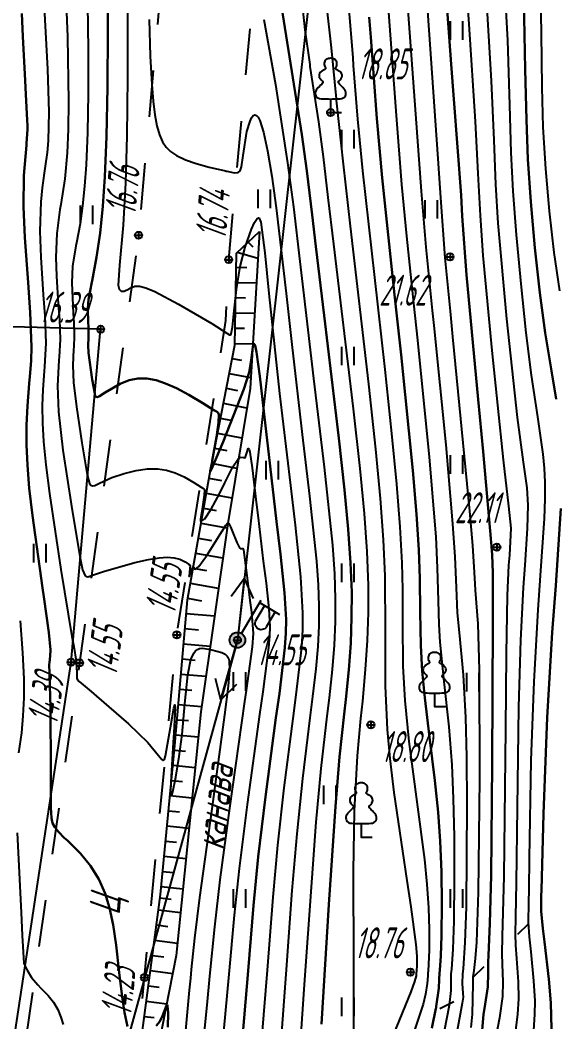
# Model space of a CAD drawing. Extents: x 1233805 to 1234355, y 654698 to 655114.
# Drawn here: x 1234217.05 to 1234234.34, y 654775.97 to 654808.29 of the extents above; entities that cross this region are included whole.
import ezdxf

# ---------------------------------------------------------------- set-up
doc = ezdxf.new("R2010")
doc.units = 0
doc.linetypes.add('ИИDash_05_15', pattern=[2, 0.5, -1.5])
doc.linetypes.add('ИИDash_15_15', pattern=[3, 1.5, -1.5])
for name, color, linetype, lineweight in [('ИИ_ГИДРОГРАФИЯ', 3, 'Continuous', 25), ('ИИ_ГОРИЗОНТАЛИ_ОСН', 32, 'Continuous', 25), ('ИИ_ГОРИЗОНТАЛИ_УТОЛЩ', 32, 'Continuous', 30), ('ИИ_ДОРОГИ_АД', 7, 'Continuous', 25), ('ИИ_ЛЭП_НН', 250, 'Continuous', 25), ('ИИ_ОГРАДЫ', 7, 'Continuous', 25), ('ИИ_ОТКОС', 7, 'Continuous', 25), ('ИИ_ОТМЕТКИ', 7, 'Continuous', 25), ('ИИ_УГОДЬЯ', 7, 'Continuous', 25)]:
    doc.layers.add(name, color=color, linetype=linetype, lineweight=lineweight)
doc.styles.add('VNIPISIMPLEXCUR', font='simplex.shx', dxfattribs={"width": 0.8, "oblique": 15})
doc.styles.add('ГОСТ 2.304 КУРСИВ', font='cs_gost2304.shx', dxfattribs={"oblique": 15})
doc.linetypes.add('ИИ054741_6', pattern='A,2,-0.5,[35,3dservice.shx,S=1,R=0,X=0,Y=0],-0.5,2', length=5)

# ---------------------------------------------------------------- blocks, each defined once
blk = doc.blocks.new('ИИ05401')
at = {"color": 0, "linetype": 'Continuous', "lineweight": 25}
for points in [[(-0.4, 1.2), (-0.4, 0)], [(0.4, 1.2), (0.4, 0)]]:
    blk.add_lwpolyline(points, dxfattribs=at)
blk = doc.blocks.new('ИИ053881')
at = {"color": 0, "linetype": 'Continuous', "lineweight": 25}
blk.add_lwpolyline([(0, 0.875), (0.129, 0.876), (0.342, 0.878), (0.479, 0.882), (0.614, 0.891), (0.726, 0.907), (0.816, 0.94), (0.906, 1), (0.956, 1.071), (0.983, 1.151), (0.991, 1.231), (0.986, 1.295), (0.963, 1.379), (0.932, 1.445), (0.884, 1.516), (0.798, 1.61), (0.719, 1.692), (0.646, 1.766), (0.575, 1.842), (0.536, 1.889), (0.511, 1.929), (0.501, 1.967), (0.504, 1.992), (0.518, 2.017), (0.545, 2.049), (0.608, 2.115), (0.679, 2.198), (0.732, 2.29), (0.745, 2.372), (0.736, 2.444), (0.709, 2.515), (0.672, 2.575), (0.633, 2.617), (0.596, 2.646), (0.548, 2.678), (0.495, 2.709), (0.408, 2.76), (0.363, 2.789), (0.336, 2.812), (0.324, 2.831), (0.321, 2.846), (0.325, 2.865), (0.335, 2.89), (0.353, 2.928), (0.372, 2.968), (0.4, 3.034), (0.413, 3.103), (0.412, 3.19), (0.398, 3.247), (0.363, 3.319), (0.32, 3.377), (0.284, 3.414), (0.246, 3.444), (0.181, 3.476), (0.125, 3.489), (0.07, 3.496), (0, 3.5), (-0.07, 3.496), (-0.125, 3.489), (-0.181, 3.476), (-0.246, 3.444), (-0.284, 3.414), (-0.32, 3.377), (-0.363, 3.319), (-0.398, 3.247), (-0.412, 3.19), (-0.413, 3.103), (-0.4, 3.034), (-0.372, 2.968), (-0.353, 2.928), (-0.335, 2.89), (-0.325, 2.865), (-0.321, 2.846), (-0.324, 2.831), (-0.336, 2.812), (-0.363, 2.789), (-0.408, 2.76), (-0.495, 2.709), (-0.548, 2.678), (-0.596, 2.646), (-0.633, 2.617), (-0.672, 2.575), (-0.709, 2.515), (-0.736, 2.444), (-0.745, 2.372), (-0.732, 2.29), (-0.679, 2.198), (-0.608, 2.115), (-0.545, 2.049), (-0.518, 2.017), (-0.504, 1.992), (-0.501, 1.967), (-0.511, 1.929), (-0.536, 1.889), (-0.575, 1.842), (-0.646, 1.766), (-0.719, 1.692), (-0.798, 1.61), (-0.884, 1.516), (-0.932, 1.445), (-0.963, 1.379), (-0.986, 1.295), (-0.991, 1.231), (-0.983, 1.151), (-0.956, 1.071), (-0.906, 1), (-0.816, 0.94), (-0.726, 0.907), (-0.614, 0.891), (-0.479, 0.882), (-0.342, 0.878), (-0.129, 0.876)], close=True, dxfattribs=at)
blk.add_lwpolyline([(0, 0.875), (0, 0), (0.7, 0)], dxfattribs=at)
blk = doc.blocks.new('ИИ0511013')
at = {"linetype": 'Continuous', "lineweight": 25}
h = blk.add_hatch(color=0, dxfattribs=at)
edge = h.paths.add_edge_path()
edge.add_arc((0, 0), 0.5, 0, 360)
at = {"color": 0, "linetype": 'Continuous', "lineweight": 25, "flags": 128}
for points in [[(0, 0.5), (0, 3)], [(0, 2.806), (1.5, 2.806)], [(1.184, 2.806), (1.184, 1.706), (1.174, 1.617), (1.144, 1.532), (1.096, 1.456), (1.033, 1.393), (0.957, 1.345), (0.873, 1.316), (0.784, 1.306), (0.695, 1.316), (0.61, 1.345), (0.534, 1.393), (0.471, 1.456), (0.423, 1.532), (0.394, 1.617), (0.384, 1.706), (0.384, 2.806)]]:
    blk.add_lwpolyline(points, dxfattribs=at)
at = {"color": 0, "linetype": 'Continuous', "lineweight": 25}
blk.add_circle((0, 0), 0.5, dxfattribs=at)
blk = doc.blocks.new('ИИ051144')
at = {"color": 0, "linetype": 'Continuous', "lineweight": 25, "flags": 128}
for points in [[(2.775, 0.707), (4, 0), (2.775, -0.707)], [(4, 0), (0, 0)]]:
    blk.add_lwpolyline(points, dxfattribs=at)
blk = doc.blocks.new('PICKET')
at = {"color": 0, "linetype": 'Continuous', "lineweight": 25}
for p, q in [((-0.23, 0), (0.23, 0)), ((0, 0.23), (0, -0.23))]:
    blk.add_line(p, q, dxfattribs=at)
blk.add_circle((0, 0), 0.23, dxfattribs=at)
at = {"color": 0, "linetype": 'Continuous', "style": 'VNIPISIMPLEXCUR', "oblique": 15, "width": 0.8}
blk.add_attdef('OTMETKA', (1.25, 0.3), '', height=2, dxfattribs=at)
at = {"color": 8, "linetype": 'Continuous', "style": 'VNIPISIMPLEXCUR', "oblique": 15, "width": 0.8, "flags": 1}
blk.add_attdef('NOMER', (1.25, -2.7), '', height=2, dxfattribs=at)

msp = doc.modelspace()

# ---------------------------------------------------------------- linework, layer by layer
at = {"layer": 'ИИ_ГИДРОГРАФИЯ', "elevation": 16.409, "flags": 128}
msp.add_lwpolyline([(1234224.771, 654801.469), (1234224.475, 654796.402), (1234223.755, 654792.048), (1234222.88, 654785.972), (1234222.088, 654778.106), (1234220.501, 654770.053), (1234218.867, 654765.5)], dxfattribs=at)
at = {"layer": 'ИИ_ГОРИЗОНТАЛИ_ОСН', "flags": 128}
for points, elevation in [([(1234231.207, 654812.76), (1234231.531, 654808.157), (1234231.732, 654805.017), (1234231.819, 654803.342), (1234231.891, 654801.986), (1234231.986, 654800.701), (1234232.272, 654797.63), (1234232.639, 654794.102), (1234232.815, 654792.606), (1234232.884, 654791.898), (1234232.839, 654791.026), (1234232.814, 654790.704), (1234232.77, 654789.727), (1234232.738, 654787.846), (1234232.713, 654785.424), (1234232.657, 654780.656), (1234232.604, 654778.732), (1234232.592, 654778.168), (1234232.608, 654777.834), (1234232.63, 654777.26), (1234232.612, 654776.785), (1234232.521, 654776.095), (1234232.343, 654775.206)], 22.5), ([(1234217.687, 654811.293), (1234217.932, 654806.712), (1234217.974, 654805.319), (1234217.959, 654804.399), (1234217.926, 654804.018), (1234217.861, 654803.582), (1234217.824, 654803.352), (1234217.758, 654802.882), (1234217.716, 654802.43), (1234217.688, 654801.477), (1234217.719, 654800.64), (1234217.8, 654799.425), (1234217.847, 654798.744), (1234217.879, 654797.869), (1234217.84, 654797.111), (1234217.826, 654796.96), (1234217.779, 654796.37), (1234217.761, 654795.846), (1234217.77, 654795.288), (1234217.805, 654794.693), (1234217.879, 654793.938), (1234217.995, 654793.016), (1234218.366, 654790.567), (1234218.724, 654788.398), (1234218.782, 654788.078), (1234218.86, 654787.602), (1234218.88, 654787.215), (1234218.879, 654787.147), (1234218.879, 654787.063), (1234218.895, 654787.026), (1234218.962, 654786.956), (1234219.341, 654786.625), (1234219.52, 654786.474), (1234220.551, 654785.587), (1234221.177, 654784.983), (1234221.521, 654784.563), (1234221.619, 654784.439), (1234221.67, 654784.404), (1234221.706, 654784.437), (1234221.741, 654784.552), (1234221.905, 654785.47), (1234222.011, 654786.087), (1234222.042, 654786.193), (1234222.052, 654786.105), (1234222.009, 654785.291), (1234221.988, 654784.981), (1234221.91, 654783.704), (1234221.904, 654783.389), (1234221.919, 654783.261), (1234221.943, 654783.282), (1234221.979, 654783.394), (1234222.076, 654783.862), (1234222.184, 654784.533), (1234222.276, 654785.244), (1234222.371, 654786.231), (1234222.465, 654787.163), (1234222.561, 654787.659), (1234222.652, 654787.867), (1234222.708, 654787.938), (1234222.771, 654787.988), (1234222.842, 654788.017), (1234222.922, 654788.027), (1234223.145, 654787.997), (1234223.165, 654787.992), (1234223.235, 654787.977), (1234223.563, 654787.89), (1234223.664, 654787.836), (1234223.736, 654787.77), (1234223.776, 654787.701), (1234223.8, 654787.613), (1234223.807, 654787.324), (1234223.761, 654786.798), (1234223.646, 654785.872), (1234223.234, 654782.84), (1234222.845, 654779.983), (1234222.68, 654778.671), (1234222.574, 654777.653), (1234222.547, 654777.374), (1234222.508, 654776.992), (1234222.273, 654774.382)], 14.5), ([(1234220.514, 654810.87), (1234220.517, 654806.438), (1234220.491, 654804.548), (1234220.448, 654803.044), (1234220.375, 654801.674), (1234220.262, 654800.384), (1234220.217, 654799.742), (1234220.245, 654799.605), (1234220.308, 654799.541), (1234220.407, 654799.547), (1234220.565, 654799.624), (1234220.605, 654799.646), (1234220.754, 654799.707), (1234220.907, 654799.71), (1234221.112, 654799.654), (1234221.394, 654799.533), (1234222.161, 654799.125), (1234223.233, 654798.497), (1234223.727, 654798.188), (1234223.803, 654798.141), (1234223.837, 654798.136), (1234223.862, 654798.169), (1234223.906, 654798.381), (1234223.951, 654798.811), (1234224.036, 654799.595), (1234224.155, 654800.337), (1234224.309, 654800.97), (1234224.515, 654801.549), (1234224.618, 654801.764), (1234224.703, 654801.89), (1234224.739, 654801.915), (1234224.769, 654801.904), (1234224.819, 654801.769), (1234224.945, 654800.786), (1234225.082, 654799.473), (1234225.426, 654796.24), (1234225.772, 654793.278), (1234225.925, 654791.997), (1234226.1, 654790.324), (1234226.163, 654789.17), (1234226.158, 654788.622), (1234226.126, 654788.054), (1234225.953, 654786.517), (1234225.851, 654785.756), (1234225.561, 654783.516), (1234225.356, 654781.668), (1234225.205, 654779.997), (1234225.02, 654777.632), (1234224.856, 654775.535)], 16.5), ([(1234227.49, 654810.713), (1234227.785, 654807.069), (1234227.803, 654806.83), (1234227.939, 654805.095), (1234228.102, 654803.426), (1234228.486, 654799.982), (1234228.82, 654797.018), (1234229.04, 654794.952), (1234229.197, 654793.316), (1234229.306, 654791.937), (1234229.369, 654790.781), (1234229.391, 654789.921), (1234229.395, 654788.844), (1234229.406, 654787.447), (1234229.463, 654786.34), (1234229.598, 654785.01), (1234229.853, 654783.07), (1234230.097, 654781.21), (1234230.177, 654780.407), (1234230.23, 654779.653), (1234230.254, 654778.954), (1234230.251, 654778.284), (1234230.215, 654777.608), (1234230.209, 654777.551), (1234230.204, 654777.451), (1234230.186, 654777.211), (1234230.13, 654776.866), (1234230.052, 654776.538), (1234229.938, 654776.187), (1234229.788, 654775.735)], 19.5), ([(1234232.629, 654810.353), (1234232.778, 654807.639), (1234232.845, 654805.542), (1234232.89, 654804.02), (1234232.954, 654802.771), (1234233.059, 654801.366), (1234233.204, 654799.785), (1234233.374, 654798.203), (1234233.546, 654796.831), (1234233.748, 654795.487), (1234233.921, 654794.286), (1234233.962, 654793.829), (1234233.982, 654793.378), (1234233.981, 654792.843), (1234233.958, 654792.209), (1234233.835, 654790.373), (1234233.753, 654789.258), (1234233.624, 654786.954), (1234233.536, 654784.406), (1234233.479, 654781.241), (1234233.464, 654780.245), (1234233.455, 654779.805), (1234233.448, 654779.19), (1234233.478, 654778.71), (1234233.527, 654778.228), (1234233.619, 654777.287), (1234233.657, 654776.649), (1234233.654, 654776.204), (1234233.619, 654775.703)], 23.5), ([(1234226.016, 654810.101), (1234226.237, 654807.976), (1234226.395, 654806.857), (1234226.405, 654806.797), (1234226.684, 654805.008), (1234226.826, 654803.876), (1234226.981, 654802.568), (1234227.164, 654801.066), (1234227.801, 654795.744), (1234228.014, 654793.825), (1234228.152, 654792.373), (1234228.239, 654791.141), (1234228.279, 654790.058), (1234228.279, 654789.179), (1234228.249, 654788.269), (1234228.19, 654787.335), (1234228.098, 654786.32), (1234228.039, 654785.756), (1234227.93, 654784.554), (1234227.835, 654782.782), (1234227.793, 654780.833), (1234227.804, 654777.914), (1234227.813, 654775.544)], 18.5), ([(1234230.074, 654810.288), (1234230.539, 654803.669), (1234230.618, 654802.552), (1234230.76, 654800.625), (1234230.923, 654798.904), (1234231.007, 654798.067), (1234231.555, 654792.452), (1234231.646, 654791.336), (1234231.698, 654790.473), (1234231.72, 654790.103), (1234231.74, 654789.901), (1234231.821, 654788.813), (1234231.866, 654787.312), (1234231.88, 654783.818), (1234231.837, 654780.151), (1234231.778, 654778.545), (1234231.739, 654778.016), (1234231.691, 654777.631), (1234231.689, 654777.622), (1234231.663, 654777.422), (1234231.66, 654777.238), (1234231.661, 654777.191), (1234231.64, 654776.216), (1234231.594, 654775.783)], 21.5), ([(1234233.825, 654810.26), (1234233.861, 654807.868), (1234233.882, 654806.127), (1234233.921, 654804.841), (1234234, 654803.489), (1234234.118, 654802.125), (1234234.27, 654800.798), (1234234.452, 654799.56)], 24.5), ([(1234218.503, 654809.61), (1234218.578, 654807.752), (1234218.61, 654805.66), (1234218.598, 654804.761), (1234218.569, 654804.009), (1234218.497, 654803.166), (1234218.368, 654802.346), (1234218.338, 654802.179), (1234218.231, 654801.404), (1234218.204, 654800.646), (1234218.225, 654800.026), (1234218.283, 654799.128), (1234218.317, 654798.631), (1234218.339, 654797.986), (1234218.312, 654797.426), (1234218.302, 654797.317), (1234218.256, 654796.496), (1234218.29, 654795.647), (1234218.431, 654794.413), (1234218.705, 654792.61), (1234218.977, 654790.986), (1234219.069, 654790.557), (1234219.15, 654790.363), (1234219.186, 654790.335), (1234219.234, 654790.331), (1234219.453, 654790.399), (1234219.74, 654790.499), (1234220.753, 654790.792), (1234221.19, 654790.89), (1234221.54, 654790.945), (1234221.799, 654790.961), (1234222.022, 654790.944), (1234222.208, 654790.896), (1234222.372, 654790.814), (1234222.488, 654790.74), (1234222.511, 654790.726), (1234222.513, 654790.725), (1234222.534, 654790.694), (1234222.533, 654790.611), (1234222.515, 654790.483), (1234222.504, 654790.338), (1234222.55, 654790.454), (1234222.634, 654790.653), (1234222.653, 654790.629), (1234222.678, 654790.583), (1234222.713, 654790.573), (1234222.822, 654790.657), (1234223.102, 654791.047), (1234223.562, 654791.789), (1234223.571, 654791.804), (1234223.689, 654791.993), (1234223.746, 654792.056), (1234223.788, 654792.044), (1234223.838, 654791.943), (1234223.901, 654791.785), (1234224.046, 654791.432), (1234224.134, 654791.262), (1234224.174, 654791.227), (1234224.212, 654791.241), (1234224.236, 654791.246), (1234224.255, 654791.194), (1234224.356, 654790.452), (1234224.387, 654790.198), (1234224.469, 654789.559), (1234224.517, 654789.187), (1234224.576, 654788.504), (1234224.54, 654788.069), (1234224.344, 654786.665), (1234224.293, 654786.307), (1234223.806, 654782.866), (1234223.497, 654780.55), (1234223.321, 654779.039), (1234223.166, 654777.442), (1234223.08, 654776.505), (1234222.875, 654774.473)], 15), ([(1234232.081, 654809.234), (1234232.255, 654806.328), (1234232.334, 654804.412), (1234232.392, 654802.985), (1234232.47, 654801.736), (1234232.743, 654798.654), (1234233.092, 654795.467), (1234233.288, 654794.025), (1234233.397, 654793.203), (1234233.433, 654792.638), (1234233.417, 654791.883), (1234233.337, 654790.7), (1234233.284, 654789.981), (1234233.194, 654788.288), (1234233.137, 654786.126), (1234233.093, 654782.89), (1234233.06, 654780.45), (1234233.035, 654779.356), (1234233.024, 654778.8), (1234233.035, 654778.439), (1234233.07, 654778.013), (1234233.125, 654777.265), (1234233.136, 654776.716), (1234233.105, 654776.221), (1234233.026, 654775.608)], 23), ([(1234219.223, 654808.791), (1234219.244, 654807.339), (1234219.243, 654805.92), (1234219.222, 654804.661), (1234219.18, 654803.619), (1234219.131, 654802.93), (1234219.066, 654802.298), (1234218.984, 654801.723), (1234218.872, 654801.11), (1234218.852, 654801.006), (1234218.746, 654800.352), (1234218.719, 654799.814), (1234218.766, 654798.83), (1234218.786, 654798.519), (1234218.8, 654798.103), (1234218.783, 654797.742), (1234218.777, 654797.673), (1234218.751, 654797.147), (1234218.775, 654796.602), (1234218.866, 654795.809), (1234219.043, 654794.654), (1234219.218, 654793.614), (1234219.288, 654793.341), (1234219.33, 654793.281), (1234219.383, 654793.259), (1234219.461, 654793.275), (1234219.608, 654793.345), (1234220.009, 654793.53), (1234220.405, 654793.665), (1234220.801, 654793.761), (1234221.165, 654793.809), (1234221.491, 654793.808), (1234221.77, 654793.765), (1234222.055, 654793.679), (1234222.346, 654793.551), (1234222.659, 654793.375), (1234222.898, 654793.225), (1234222.949, 654793.193), (1234222.953, 654793.191), (1234222.982, 654793.169), (1234222.997, 654793.128), (1234222.995, 654792.958), (1234222.914, 654792.431), (1234222.874, 654792.187), (1234222.871, 654792.125), (1234222.892, 654792.157), (1234222.912, 654792.193), (1234222.922, 654792.181), (1234222.952, 654792.152), (1234223.009, 654792.195), (1234223.22, 654792.512), (1234223.499, 654793.03), (1234223.662, 654793.362), (1234223.918, 654793.874), (1234224.075, 654794.118), (1234224.166, 654794.186), (1234224.259, 654794.177), (1234224.302, 654794.169), (1234224.329, 654794.196), (1234224.366, 654794.328), (1234224.415, 654794.47), (1234224.439, 654794.443), (1234224.464, 654794.351), (1234224.542, 654793.84), (1234224.672, 654792.74), (1234224.73, 654792.235), (1234224.899, 654790.837), (1234224.986, 654790.124), (1234225.074, 654789.299), (1234225.105, 654788.726), (1234225.098, 654788.415), (1234225.067, 654788.046), (1234224.88, 654786.616), (1234224.778, 654785.89), (1234224.377, 654782.984), (1234224.117, 654780.922), (1234223.955, 654779.413), (1234223.783, 654777.505), (1234223.618, 654775.646)], 15.5), ([(1234226.932, 654808.842), (1234227.09, 654807.395), (1234227.252, 654805.749), (1234227.255, 654805.709), (1234227.472, 654803.644), (1234227.706, 654801.642), (1234228.294, 654796.547), (1234228.521, 654794.446), (1234228.672, 654792.859), (1234228.771, 654791.52), (1234228.822, 654790.363), (1234228.827, 654788.534), (1234228.83, 654786.804), (1234228.898, 654785.4), (1234228.986, 654784.462), (1234229.115, 654783.372), (1234229.526, 654780.532), (1234229.654, 654779.685), (1234229.816, 654778.469), (1234229.849, 654778.088), (1234229.855, 654777.818), (1234229.838, 654777.582), (1234229.836, 654777.565), (1234229.833, 654777.525), (1234229.826, 654777.451), (1234229.779, 654777.27), (1234229.655, 654776.937), (1234229.385, 654776.279), (1234229.073, 654775.516)], 19), ([(1234228.93, 654808.683), (1234229.181, 654805.211), (1234229.36, 654802.989), (1234229.515, 654801.324), (1234229.743, 654799.163), (1234229.871, 654797.961), (1234230.251, 654794.193), (1234230.462, 654791.616), (1234230.513, 654790.623), (1234230.54, 654789.558), (1234230.558, 654788.795), (1234230.592, 654788.221), (1234230.727, 654786.949), (1234230.887, 654785.486), (1234230.982, 654784.261), (1234231.03, 654783.177), (1234231.057, 654781.934), (1234231.062, 654780.563), (1234231.044, 654779.218), (1234231.013, 654778.317), (1234230.967, 654777.665), (1234230.954, 654777.521), (1234230.95, 654777.153), (1234230.951, 654776.978), (1234230.896, 654776.503), (1234230.895, 654776.497), (1234230.894, 654776.493), (1234230.735, 654775.666)], 20.5), ([(1234229.542, 654808.917), (1234229.989, 654802.771), (1234230.142, 654800.962), (1234230.346, 654798.922), (1234230.397, 654798.433), (1234230.783, 654794.582), (1234231.008, 654792.034), (1234231.077, 654790.978), (1234231.117, 654789.98), (1234231.156, 654789.162), (1234231.22, 654788.527), (1234231.349, 654787.166), (1234231.424, 654785.787), (1234231.456, 654784.515), (1234231.47, 654782.974), (1234231.44, 654779.684), (1234231.401, 654778.531), (1234231.343, 654777.694), (1234231.327, 654777.506), (1234231.32, 654777.204), (1234231.338, 654776.894), (1234231.338, 654776.892), (1234231.343, 654776.768), (1234231.317, 654776.577), (1234231.134, 654775.572)], 21), ([(1234221.214, 654808.309), (1234221.25, 654807.126), (1234221.297, 654806.209), (1234221.342, 654805.671), (1234221.396, 654805.232), (1234221.463, 654804.877), (1234221.544, 654804.592), (1234221.641, 654804.368), (1234221.76, 654804.19), (1234221.908, 654804.047), (1234222.102, 654803.921), (1234222.385, 654803.788), (1234222.737, 654803.663), (1234223.153, 654803.546), (1234223.677, 654803.425), (1234223.702, 654803.419), (1234223.717, 654803.416), (1234223.971, 654803.367), (1234224.09, 654803.369), (1234224.157, 654803.423), (1234224.198, 654803.556), (1234224.249, 654803.922), (1234224.372, 654804.7), (1234224.47, 654805.032), (1234224.522, 654805.14), (1234224.576, 654805.208), (1234224.629, 654805.233), (1234224.682, 654805.216), (1234224.735, 654805.157), (1234224.788, 654805.057), (1234224.906, 654804.68), (1234225.035, 654804.078), (1234225.172, 654803.256), (1234225.314, 654802.235), (1234225.632, 654799.473), (1234225.815, 654797.822), (1234226.157, 654794.919), (1234226.394, 654792.934), (1234226.613, 654790.836), (1234226.667, 654790.068), (1234226.692, 654789.392), (1234226.688, 654788.744), (1234226.656, 654788.08), (1234226.593, 654787.359), (1234226.489, 654786.468), (1234226.4, 654785.778), (1234226.158, 654783.822), (1234225.976, 654782.04), (1234225.823, 654780.21), (1234225.624, 654777.504), (1234225.475, 654775.479)], 17), ([(1234224.915, 654808.312), (1234225.291, 654806.209), (1234225.683, 654803.685), (1234225.873, 654802.264), (1234226.078, 654800.5), (1234226.203, 654799.404), (1234226.522, 654796.732), (1234226.863, 654793.871), (1234227.126, 654791.348), (1234227.191, 654790.425), (1234227.221, 654789.614), (1234227.219, 654788.878), (1234227.186, 654788.124), (1234227.124, 654787.333), (1234227.025, 654786.419), (1234226.953, 654785.827), (1234226.757, 654784.144), (1234226.596, 654782.413), (1234226.204, 654777.019), (1234226.095, 654775.424)], 17.5), ([(1234217.049, 654788.912), (1234217.129, 654787.879), (1234217.168, 654787.034), (1234217.169, 654786.426), (1234217.143, 654785.847), (1234217.091, 654785.292), (1234217.003, 654784.654)], 13.5), ([(1234216.959, 654782.065), (1234217.082, 654779.496), (1234217.116, 654778.755), (1234217.171, 654777.858), (1234217.202, 654777.783), (1234217.206, 654777.775), (1234217.234, 654777.721), (1234217.276, 654777.638), (1234217.421, 654777.398), (1234217.621, 654777.161), (1234217.723, 654777.059), (1234217.955, 654776.815), (1234218.125, 654776.599), (1234218.263, 654776.37), (1234218.37, 654776.125), (1234218.443, 654775.885)], 13.5)]:
    msp.add_lwpolyline(points, dxfattribs=dict(at, elevation=elevation))
at = {"layer": 'ИИ_ГОРИЗОНТАЛИ_УТОЛЩ', "flags": 128}
for points, elevation in [([(1234230.595, 654811.873), (1234230.965, 654806.868), (1234231.051, 654805.742), (1234231.278, 654802.638), (1234231.318, 654801.965), (1234231.456, 654800.071), (1234231.83, 654796.054), (1234231.99, 654794.373), (1234232.24, 654791.569), (1234232.261, 654791.307), (1234232.285, 654791.043), (1234232.285, 654791.04), (1234232.304, 654790.456), (1234232.309, 654788.837), (1234232.288, 654784.292), (1234232.248, 654780.694), (1234232.212, 654779.155), (1234232.162, 654778.109), (1234232.15, 654777.897), (1234232.15, 654777.544), (1234232.144, 654777.097), (1234232.061, 654776.54), (1234232.005, 654776.204), (1234231.962, 654775.7)], 22), ([(1234219.869, 654809.831), (1234219.884, 654807.953), (1234219.876, 654806.126), (1234219.844, 654804.535), (1234219.79, 654803.229), (1234219.724, 654802.283), (1234219.634, 654801.421), (1234219.521, 654800.646), (1234219.375, 654799.874), (1234219.366, 654799.833), (1234219.259, 654799.275), (1234219.234, 654798.982), (1234219.249, 654798.53), (1234219.255, 654798.406), (1234219.255, 654798.057), (1234219.253, 654798.031), (1234219.246, 654797.798), (1234219.259, 654797.556), (1234219.381, 654796.698), (1234219.459, 654796.241), (1234219.478, 654796.167), (1234219.505, 654796.134), (1234219.55, 654796.129), (1234219.617, 654796.155), (1234219.801, 654796.272), (1234220.278, 654796.56), (1234220.566, 654796.676), (1234220.846, 654796.731), (1234221.137, 654796.729), (1234221.443, 654796.671), (1234221.743, 654796.568), (1234222.094, 654796.411), (1234222.492, 654796.201), (1234222.946, 654795.936), (1234223.307, 654795.71), (1234223.387, 654795.661), (1234223.394, 654795.658), (1234223.438, 654795.624), (1234223.46, 654795.562), (1234223.457, 654795.304), (1234223.389, 654794.833), (1234223.25, 654794.067), (1234223.244, 654794.036), (1234223.189, 654793.733), (1234223.189, 654793.733), (1234223.19, 654793.732), (1234223.195, 654793.734), (1234223.263, 654793.878), (1234223.6, 654794.682), (1234224.265, 654796.378), (1234224.437, 654796.923), (1234224.519, 654797.394), (1234224.53, 654797.491), (1234224.564, 654797.751), (1234224.595, 654797.842), (1234224.613, 654797.834), (1234224.632, 654797.788), (1234224.677, 654797.581), (1234224.784, 654796.798), (1234224.967, 654795.203), (1234225.072, 654794.272), (1234225.329, 654792.114), (1234225.455, 654791.061), (1234225.587, 654789.812), (1234225.634, 654788.948), (1234225.628, 654788.512), (1234225.596, 654788.043), (1234225.417, 654786.567), (1234225.308, 654785.776), (1234224.967, 654783.23), (1234224.737, 654781.295), (1234224.582, 654779.726), (1234224.405, 654777.616), (1234224.237, 654775.591)], 16), ([(1234225.455, 654808.932), (1234226.142, 654804.605), (1234226.303, 654803.433), (1234226.473, 654802.007), (1234226.592, 654800.986), (1234226.861, 654798.755), (1234227.332, 654794.807), (1234227.518, 654793.131), (1234227.639, 654791.861), (1234227.715, 654790.783), (1234227.75, 654789.836), (1234227.749, 654789.023), (1234227.718, 654788.186), (1234227.657, 654787.323), (1234227.561, 654786.369), (1234227.508, 654785.897), (1234227.362, 654784.525), (1234227.229, 654782.918), (1234227.013, 654779.751), (1234226.779, 654775.898)], 18), ([(1234233.302, 654808.949), (1234233.353, 654806.698), (1234233.386, 654805.07), (1234233.438, 654803.806), (1234233.53, 654802.424), (1234233.661, 654800.948), (1234233.823, 654799.496), (1234233.999, 654798.196), (1234234.2, 654796.972), (1234234.352, 654796.058)], 24), ([(1234217.103, 654808.505), (1234217.141, 654807.761), (1234217.216, 654806.341), (1234217.239, 654805.892), (1234217.28, 654805.06), (1234217.286, 654804.888), (1234217.291, 654804.768), (1234217.292, 654804.76), (1234217.261, 654804.323), (1234217.254, 654804.26), (1234217.174, 654803.279), (1234217.164, 654802.261), (1234217.207, 654801.278), (1234217.309, 654799.824), (1234217.378, 654798.856), (1234217.418, 654797.752), (1234217.406, 654797.3), (1234217.368, 654796.795), (1234217.347, 654796.566), (1234217.286, 654795.843), (1234217.258, 654795.223), (1234217.258, 654794.588), (1234217.286, 654793.933), (1234217.348, 654793.189), (1234217.448, 654792.303), (1234217.775, 654789.97), (1234217.818, 654789.684), (1234217.98, 654788.528), (1234218.03, 654787.969), (1234218.025, 654787.764), (1234218.001, 654787.563), (1234217.991, 654787.495), (1234217.995, 654787.222), (1234217.999, 654787.174), (1234218.034, 654786.114), (1234218.038, 654784.071), (1234218.038, 654783.655), (1234218.043, 654782.884), (1234218.065, 654782.536), (1234218.1, 654782.384), (1234218.167, 654782.253), (1234218.287, 654782.101), (1234218.478, 654781.908), (1234218.576, 654781.817), (1234219.003, 654781.396), (1234219.325, 654780.999), (1234219.59, 654780.568), (1234219.793, 654780.106), (1234219.932, 654779.648), (1234220.049, 654779.097), (1234220.148, 654778.448), (1234220.25, 654777.556), (1234220.34, 654776.773), (1234220.42, 654776.269), (1234220.518, 654775.816)], 14), ([(1234228.319, 654808.388), (1234228.366, 654807.738), (1234228.564, 654805.113), (1234228.731, 654803.207), (1234229.132, 654799.425), (1234229.346, 654797.49), (1234229.723, 654793.763), (1234229.841, 654792.35), (1234229.915, 654791.198), (1234229.95, 654790.271), (1234229.965, 654789.183), (1234229.982, 654788.11), (1234230.027, 654787.281), (1234230.111, 654786.423), (1234230.266, 654785.15), (1234230.437, 654783.758), (1234230.539, 654782.736), (1234230.604, 654781.801), (1234230.644, 654780.814), (1234230.659, 654779.784), (1234230.648, 654778.751), (1234230.625, 654778.103), (1234230.591, 654777.636), (1234230.582, 654777.536), (1234230.575, 654777.335), (1234230.564, 654777.061), (1234230.48, 654776.463), (1234230.473, 654776.417), (1234230.469, 654776.395), (1234230.336, 654775.76)], 20), ([(1234234.5, 654792.535), (1234234.333, 654790.047), (1234234.223, 654788.535), (1234234.063, 654785.784), (1234233.935, 654782.686), (1234233.87, 654780.215), (1234233.867, 654780.039), (1234233.866, 654779.973), (1234233.868, 654779.535), (1234233.921, 654778.981), (1234233.972, 654778.549), (1234234.108, 654777.35), (1234234.178, 654776.582), (1234234.198, 654775.748), (1234234.206, 654775.267), (1234234.254, 654774.841), (1234234.349, 654774.368)], 24), ([(1234221.443, 654775.837), (1234221.564, 654775.984), (1234221.651, 654776.167), (1234221.695, 654776.299), (1234221.77, 654776.495), (1234221.793, 654776.513), (1234221.81, 654776.483), (1234221.827, 654776.257), (1234221.823, 654775.799)], 14)]:
    msp.add_lwpolyline(points, dxfattribs=dict(at, elevation=elevation))
at = {"layer": 'ИИ_ДОРОГИ_АД', "linetype": 'ИИDash_15_15', "flags": 128}
for points in [[(1234220.863, 654901.437), (1234221.096, 654898.773), (1234221.518, 654896.529), (1234222.987, 654889.058), (1234221.8, 654887.144), (1234224.533, 654872.757), (1234225.398, 654871.29), (1234225.9, 654865.639), (1234224.988, 654854.039), (1234223.549, 654833.613), (1234222.214, 654816.32), (1234220.872, 654801.349), (1234218.967, 654787.55), (1234216.644, 654771.3), (1234212.47, 654757.246), (1234207.671, 654743.556), (1234206.578, 654741.423), (1234205.97, 654740.262), (1234204.615, 654740.488), (1234204.978, 654743.309), (1234205.551, 654746.133), (1234204.405, 654748.021), (1234202.9, 654749.07), (1234202.418, 654750.982)], [(1234204.633, 654725.364), (1234205.33, 654727.179), (1234209.72, 654739.854), (1234214.061, 654751.783), (1234220.686, 654773.379), (1234222.108, 654788.456), (1234223.692, 654798.595), (1234223.781, 654800.56), (1234224.768, 654811.23), (1234226.095, 654823.988), (1234228.587, 654862.845), (1234228.532, 654864.461), (1234228.354, 654877.978), (1234226.599, 654889.68), (1234225.273, 654897.871), (1234226.746, 654899.093), (1234227.715, 654899.282)]]:
    msp.add_lwpolyline(points, dxfattribs=at)
at = {"layer": 'ИИ_ЛЭП_НН', "flags": 128}
for points in [[(1234229.086, 654833.254), (1234224.063, 654788.287)], [(1234224.063, 654788.287), (1234212.986, 654748.055), (1234210.181, 654726.963)]]:
    msp.add_lwpolyline(points, dxfattribs=at)
at = {"layer": 'ИИ_ОГРАДЫ', "linetype": 'ИИ054741_6'}
msp.add_lwpolyline([(1234207.102, 654751.479), (1234209.488, 654750.706), (1234212.253, 654758.458), (1234216.291, 654771.741), (1234218.696, 654787.574), (1234219.65, 654798.318), (1234212.275, 654798.51)], dxfattribs=at)
at = {"layer": 'ИИ_ОТКОС'}
for p, q in [((1234224.573, 654800.963, 16.409), (1234224.414, 654801.13, 16.409)), ((1234224.72, 654800.596, 16.409), (1234224.058, 654800.791, 16.409)), ((1234224.365, 654800.302, 16.409), (1234224.028, 654800.309, 16.409)), ((1234224.674, 654799.805, 16.409), (1234224.019, 654799.817, 16.409)), ((1234224.327, 654799.319, 16.409), (1234224.01, 654799.325, 16.409)), ((1234224.616, 654798.822, 16.409), (1234224.001, 654798.833, 16.409)), ((1234224.29, 654798.336, 16.409), (1234223.992, 654798.341, 16.409)), ((1234224.559, 654797.839, 16.409), (1234223.983, 654797.849, 16.409)), ((1234224.211, 654797.305, 16.409), (1234223.897, 654797.366, 16.409)), ((1234224.495, 654796.748, 16.409), (1234223.803, 654796.883, 16.409)), ((1234224.08, 654796.328, 16.409), (1234223.709, 654796.4, 16.409)), ((1234224.37, 654795.77, 16.409), (1234223.614, 654795.917, 16.409)), ((1234223.905, 654795.359, 16.409), (1234223.52, 654795.435, 16.409)), ((1234224.21, 654794.799, 16.409), (1234223.426, 654794.952, 16.409)), ((1234223.73, 654794.391, 16.409), (1234223.331, 654794.469, 16.409)), ((1234224.049, 654793.828, 16.409), (1234223.237, 654793.986, 16.409)), ((1234223.56, 654793.429, 16.409), (1234223.148, 654793.503, 16.409)), ((1234223.891, 654792.871, 16.409), (1234223.062, 654793.018, 16.409)), ((1234223.393, 654792.46, 16.409), (1234222.976, 654792.534, 16.409)), ((1234223.734, 654791.899, 16.409), (1234222.889, 654792.05, 16.409)), ((1234223.233, 654791.489, 16.409), (1234222.803, 654791.565, 16.409)), ((1234223.593, 654790.925, 16.409), (1234222.717, 654791.081, 16.409)), ((1234223.077, 654790.517, 16.409), (1234222.63, 654790.597, 16.409)), ((1234223.453, 654789.951, 16.409), (1234222.544, 654790.113, 16.409)), ((1234222.92, 654789.546, 16.409), (1234222.458, 654789.628, 16.409)), ((1234223.325, 654789.06, 16.409), (1234222.412, 654789.139, 16.409)), ((1234222.812, 654788.611, 16.409), (1234222.37, 654788.649, 16.409)), ((1234223.184, 654788.085, 16.409), (1234222.328, 654788.159, 16.409)), ((1234222.7, 654787.633, 16.409), (1234222.285, 654787.669, 16.409)), ((1234223.044, 654787.109, 16.409), (1234222.243, 654787.178, 16.409)), ((1234222.587, 654786.655, 16.409), (1234222.201, 654786.688, 16.409)), ((1234222.903, 654786.134, 16.409), (1234222.158, 654786.198, 16.409)), ((1234222.482, 654785.677, 16.409), (1234222.116, 654785.708, 16.409)), ((1234222.798, 654785.156, 16.409), (1234222.074, 654785.218, 16.409)), ((1234222.389, 654784.693, 16.409), (1234222.03, 654784.728, 16.409)), ((1234222.698, 654784.169, 16.409), (1234221.982, 654784.239, 16.409)), ((1234222.292, 654783.714, 16.409), (1234221.935, 654783.749, 16.409)), ((1234222.6, 654783.19, 16.409), (1234221.887, 654783.259, 16.409)), ((1234222.195, 654782.735, 16.409), (1234221.84, 654782.77, 16.409)), ((1234222.501, 654782.211, 16.409), (1234221.792, 654782.28, 16.409)), ((1234222.098, 654781.756, 16.409), (1234221.744, 654781.791, 16.409)), ((1234222.403, 654781.233, 16.409), (1234221.697, 654781.301, 16.409)), ((1234222.001, 654780.777, 16.409), (1234221.649, 654780.812, 16.409)), ((1234222.304, 654780.254, 16.409), (1234221.602, 654780.322, 16.409)), ((1234221.929, 654779.916, 16.409), (1234221.562, 654779.955, 16.409)), ((1234221.513, 654779.588), (1234222.228, 654779.494)), ((1234221.449, 654779.096), (1234221.813, 654779.048)), ((1234221.384, 654778.605), (1234222.128, 654778.507)), ((1234221.319, 654778.113), (1234221.694, 654778.063)), ((1234221.254, 654777.621), (1234221.974, 654777.526)), ((1234221.189, 654777.129), (1234221.533, 654777.084)), ((1234221.124, 654776.638), (1234221.782, 654776.551)), ((1234221.059, 654776.146), (1234221.372, 654776.105))]:
    msp.add_line(p, q, dxfattribs=at)
msp.add_lwpolyline([(1234218.988, 654765.837), (1234218.568, 654766.036), (1234220.553, 654772.581), (1234220.738, 654773.294), (1234220.774, 654773.982), (1234221.578, 654780.08), (1234222.045, 654784.887), (1234222.451, 654789.59), (1234223.207, 654793.833), (1234223.982, 654797.8), (1234224.036, 654800.77), (1234224.771, 654801.469)], dxfattribs=at)
at = {"layer": 'ИИ_УГОДЬЯ', "linetype": 'ИИDash_05_15', "flags": 128}
msp.add_lwpolyline([(1234231.668, 654777.41), (1234234.216, 654779.871), (1234238.188, 654780.821), (1234241.17, 654777.539), (1234243.318, 654776.999), (1234245.777, 654777.711), (1234247.031, 654776.66), (1234246.845, 654775.372), (1234246.63, 654773.792), (1234248.472, 654771.814), (1234247.768, 654769.321), (1234246.193, 654766.912), (1234248.167, 654760.411), (1234249.553, 654757.137), (1234249.361, 654754.914), (1234246.247, 654751.773), (1234240.192, 654752.694), (1234237.814, 654759.275), (1234235.398, 654764.552), (1234235.749, 654767.578), (1234237.068, 654772.196), (1234237.375, 654774.258), (1234235.05, 654775.749), (1234232.272, 654774.854), (1234229.637, 654773.941), (1234228.797, 654774.2), (1234228.624, 654775.02), (1234230.19, 654776.196), (1234231.36, 654776.781)], close=True, dxfattribs=at)

# ---------------------------------------------------------------- block references
at = {"layer": 'ИИ_ЛЭП_НН'}
for name, xscale, yscale, zscale, rotation in [('ИИ051144', 0.4999999999999997, 0.4999999999999997, 0.4999999999999997, 83.62613441900656), ('ИИ0511013', 0.5, 0.5, 0.5, 329.4074244044505), ('ИИ051144', 0.4999999999999997, 0.4999999999999997, 0.4999999999999997, 254.6073220310363)]:
    msp.add_blockref(name, (1234224.063, 654788.287), dxfattribs=dict(at, xscale=xscale, yscale=yscale, zscale=zscale, rotation=rotation))
at = {"layer": 'ИИ_ОТМЕТКИ'}
ref = msp.add_blockref('PICKET', (1234227.07, 654805.308, 18.845), dxfattribs=dict(at, xscale=0.5, yscale=0.5, zscale=0.5))
ref.add_attrib('OTMETKA', '18.85', (1234227.935, 654806.378, 18.845), dxfattribs={"layer": '0', "color": 0, "linetype": 'Continuous', "height": 1, "style": 'ГОСТ 2.304 КУРСИВ', "oblique": 15, "width": 0.65})
ref = msp.add_blockref('PICKET', (1234220.872, 654801.349, 16.755), dxfattribs=dict(at, xscale=0.5, yscale=0.5, zscale=0.5))
ref.add_attrib('OTMETKA', '16.76', (1234220.778, 654801.985, 16.755), dxfattribs={"layer": '0', "color": 0, "linetype": 'Continuous', "height": 1, "rotation": 84.8772, "style": 'ГОСТ 2.304 КУРСИВ', "oblique": 15, "width": 0.65})
ref = msp.add_blockref('PICKET', (1234223.781, 654800.56, 16.739), dxfattribs=dict(at, xscale=0.5, yscale=0.5, zscale=0.5))
ref.add_attrib('OTMETKA', '16.74', (1234223.689, 654801.196, 16.739), dxfattribs={"layer": '0', "color": 0, "linetype": 'Continuous', "height": 1, "rotation": 84.7167, "style": 'ГОСТ 2.304 КУРСИВ', "oblique": 15, "width": 0.65})
ref = msp.add_blockref('PICKET', (1234230.923, 654800.653, 21.623), dxfattribs=dict(at, xscale=0.5, yscale=0.5, zscale=0.5))
ref.add_attrib('OTMETKA', '21.62', (1234228.636, 654799.076, 21.623), dxfattribs={"layer": '0', "color": 0, "linetype": 'Continuous', "height": 1, "style": 'ГОСТ 2.304 КУРСИВ', "oblique": 15, "width": 0.65})
ref = msp.add_blockref('PICKET', (1234219.65, 654798.318, 16.385), dxfattribs=dict(at, xscale=0.5, yscale=0.5, zscale=0.5))
ref.add_attrib('OTMETKA', '16.39', (1234217.659, 654798.548, 16.385), dxfattribs={"layer": '0', "color": 0, "linetype": 'Continuous', "height": 1, "rotation": 358.5057, "style": 'ГОСТ 2.304 КУРСИВ', "oblique": 15, "width": 0.65})
ref = msp.add_blockref('PICKET', (1234232.433, 654791.285, 22.111), dxfattribs=dict(at, xscale=0.5, yscale=0.5, zscale=0.5))
ref.add_attrib('OTMETKA', '22.11', (1234231.08, 654792.059, 22.111), dxfattribs={"layer": '0', "color": 0, "linetype": 'Continuous', "height": 1, "style": 'ГОСТ 2.304 КУРСИВ', "oblique": 15, "width": 0.65})
ref = msp.add_blockref('PICKET', (1234222.108, 654788.456, 14.55), dxfattribs=dict(at, xscale=0.5, yscale=0.5, zscale=0.5))
ref.add_attrib('OTMETKA', '14.55', (1234222.056, 654789.097, 14.55), dxfattribs={"layer": '0', "color": 0, "linetype": 'Continuous', "height": 1, "rotation": 81.1232, "style": 'ГОСТ 2.304 КУРСИВ', "oblique": 15, "width": 0.65})
ref = msp.add_blockref('PICKET', (1234218.967, 654787.55, 14.549), dxfattribs=dict(at, xscale=0.5, yscale=0.5, zscale=0.5))
ref.add_attrib('OTMETKA', '14.55', (1234220.165, 654787.112, 14.549), dxfattribs={"layer": '0', "color": 0, "linetype": 'Continuous', "height": 1, "rotation": 82.1417, "style": 'ГОСТ 2.304 КУРСИВ', "oblique": 15, "width": 0.65})
ref = msp.add_blockref('PICKET', (1234224.063, 654788.287, 14.55), dxfattribs=dict(at, xscale=0.5, yscale=0.5, zscale=0.5))
ref.add_attrib('OTMETKA', '14.55', (1234224.68, 654787.473, 14.55), dxfattribs={"layer": '0', "color": 0, "linetype": 'Continuous', "height": 1, "style": 'ГОСТ 2.304 КУРСИВ', "oblique": 15, "width": 0.65})
ref = msp.add_blockref('PICKET', (1234218.696, 654787.574, 14.391), dxfattribs=dict(at, xscale=0.5, yscale=0.5, zscale=0.5))
ref.add_attrib('OTMETKA', '14.39', (1234218.249, 654785.528, 14.391), dxfattribs={"layer": '0', "color": 0, "linetype": 'Continuous', "height": 1, "rotation": 81.3634, "style": 'ГОСТ 2.304 КУРСИВ', "oblique": 15, "width": 0.65})
ref = msp.add_blockref('PICKET', (1234228.369, 654785.552, 18.795), dxfattribs=dict(at, xscale=0.5, yscale=0.5, zscale=0.5))
ref.add_attrib('OTMETKA', '18.80', (1234228.704, 654784.35, 18.795), dxfattribs={"layer": '0', "color": 0, "linetype": 'Continuous', "height": 1, "style": 'ГОСТ 2.304 КУРСИВ', "oblique": 15, "width": 0.65})
ref = msp.add_blockref('PICKET', (1234229.643, 654777.572, 18.757), dxfattribs=dict(at, xscale=0.5, yscale=0.5, zscale=0.5))
ref.add_attrib('OTMETKA', '18.76', (1234227.835, 654778.017, 18.757), dxfattribs={"layer": '0', "color": 0, "linetype": 'Continuous', "height": 1, "style": 'ГОСТ 2.304 КУРСИВ', "oblique": 15, "width": 0.65})
ref = msp.add_blockref('PICKET', (1234221.065, 654777.4, 14.232), dxfattribs=dict(at, xscale=0.5, yscale=0.5, zscale=0.5))
ref.add_attrib('OTMETKA', '14.23', (1234220.64, 654776.138, 14.232), dxfattribs={"layer": '0', "color": 0, "linetype": 'Continuous', "height": 1, "rotation": 84.6119, "style": 'ГОСТ 2.304 КУРСИВ', "oblique": 15, "width": 0.65})
at = {"layer": 'ИИ_УГОДЬЯ', "xscale": 0.5, "yscale": 0.5, "zscale": 0.5}
for name, p in [('ИИ05401', (1234231.123, 654807.653)), ('ИИ053881', (1234227.07, 654805.308, -11.67)), ('ИИ05401', (1234227.623, 654804.153)), ('ИИ05401', (1234224.922, 654802.228)), ('ИИ05401', (1234219.192, 654801.705)), ('ИИ05401', (1234230.314, 654801.885)), ('ИИ05401', (1234227.623, 654797.153)), ('ИИ05401', (1234231.123, 654793.653)), ('ИИ05401', (1234225.176, 654793.469)), ('ИИ05401', (1234217.681, 654790.79)), ('ИИ05401', (1234227.623, 654790.153)), ('ИИ053881', (1234230.423, 654786.14, -11.67)), ('ИИ05401', (1234224.123, 654786.653)), ('ИИ05401', (1234231.65, 654786.63)), ('ИИ05401', (1234227.039, 654782.992)), ('ИИ053881', (1234228.059, 654781.929, -11.67)), ('ИИ05401', (1234224.123, 654779.653)), ('ИИ05401', (1234231.123, 654779.653)), ('ИИ05401', (1234227.623, 654776.153))]:
    msp.add_blockref(name, p, dxfattribs=at)

# ---------------------------------------------------------------- texts
at = {"layer": 'ИИ_ГИДРОГРАФИЯ', "color": 7, "style": 'ГОСТ 2.304 КУРСИВ', "oblique": 15, "width": 0.8}
msp.add_text('канава', height=1, rotation=84.0202, dxfattribs=at).set_placement((1234223.647, 654781.482))
at = {"layer": 'ИИ_ДОРОГИ_АД', "style": 'ГОСТ 2.304 КУРСИВ', "oblique": 15, "width": 0.8}
msp.add_text('Ц', height=1, rotation=85.2998, dxfattribs=at).set_placement((1234220.261, 654779.398))

doc.saveas('drawing.dxf')
